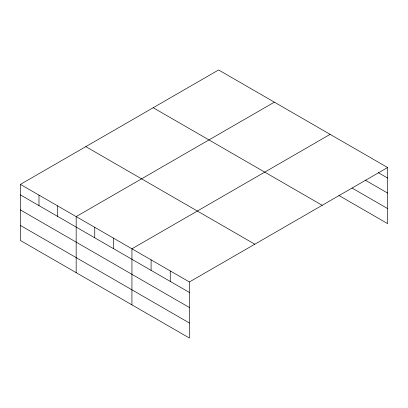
<?xml version="1.0" encoding="UTF-8"?>
<svg xmlns="http://www.w3.org/2000/svg" width="408" height="408" viewBox="0 0 408 408"><rect width="100%" height="100%" fill="white"/><g stroke="black" fill="none" stroke-linecap="round" stroke-linejoin="round"><path stroke-width="0.61" d="M387.6 167.535L218.601 69.967L20.4 184.396L20.4 240.465L189.399 338.033L189.399 281.969L387.6 167.535L387.6 223.604L338.895 195.488M274.37 102.163L76.168 216.592L76.168 272.661M330.138 134.365L131.942 248.793L131.942 304.863M378.298 172.661L387.6 178.036M365.165 180.117L387.6 193.071M352.028 188.032L387.6 208.565M153.194 107.727L322.192 205.3M85.808 146.635L254.806 244.203M20.4 184.396L189.399 281.969M20.4 194.891L189.399 292.465M20.4 209.931L189.399 307.499M20.4 225.425L189.399 322.998M170.248 270.907L170.248 281.403M151.093 259.85L151.093 270.346M113.353 238.058L113.353 248.554M94.758 227.327L94.758 237.823M57.579 205.861L57.579 216.357M38.989 195.126L38.989 205.627"/></g></svg>
